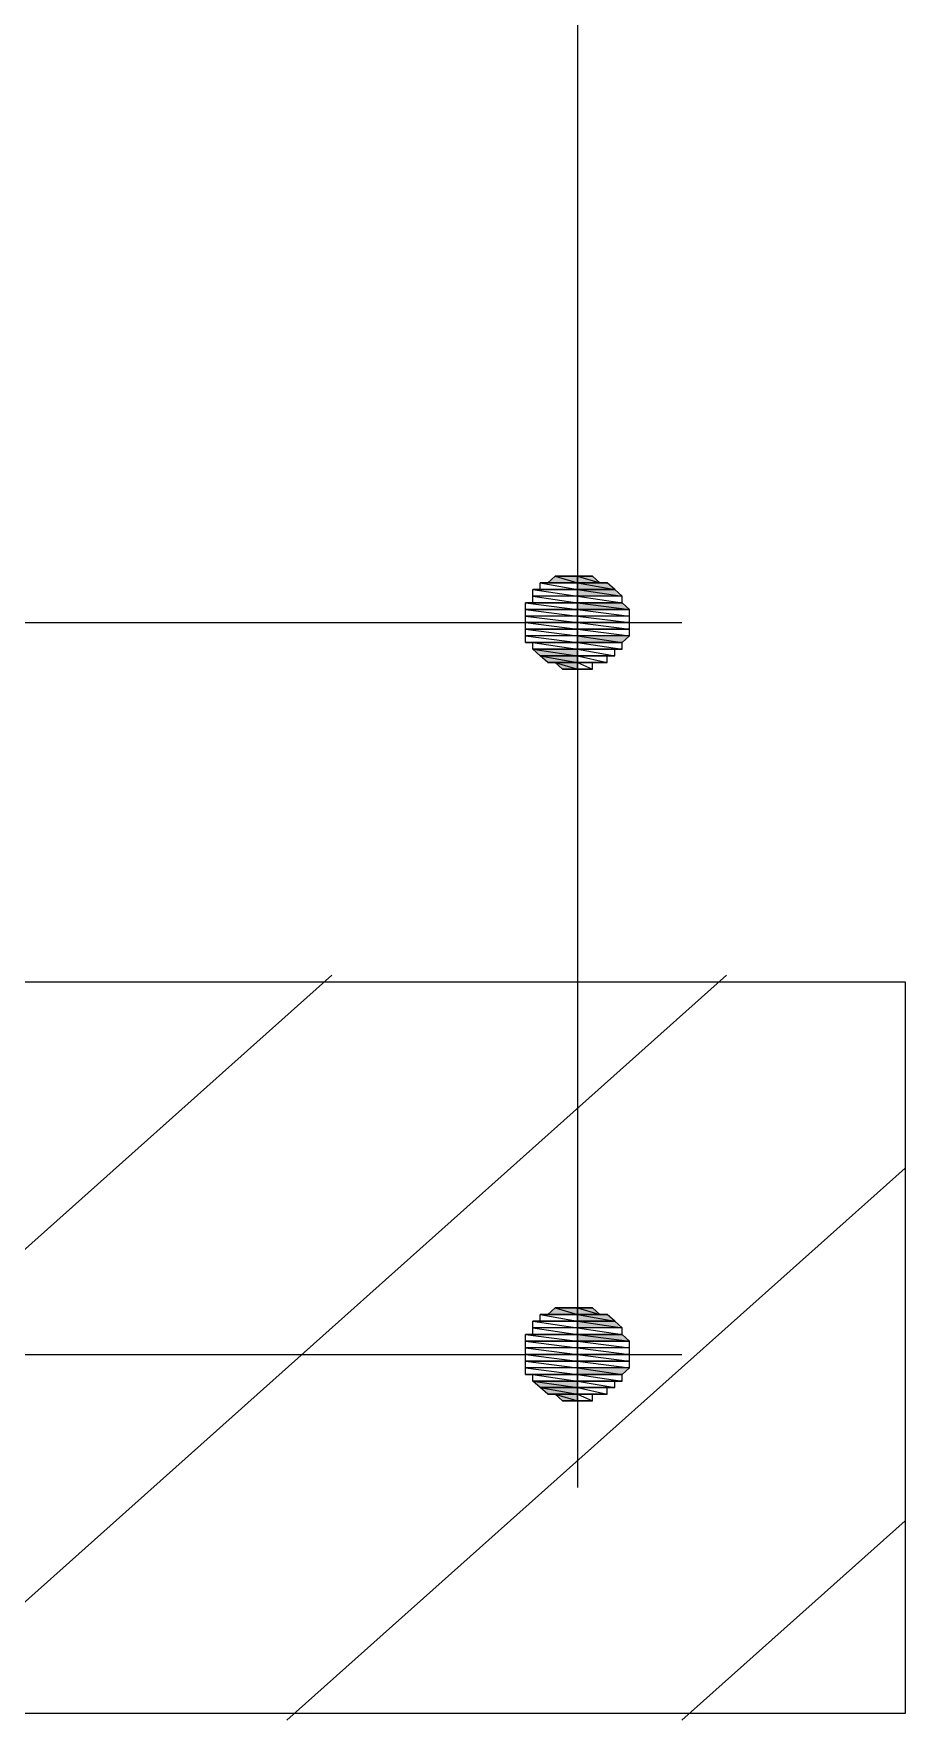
# Model space of a CAD drawing. Header units: millimetres. Extents: x -222 to 619, y -24 to 570.
# Drawn here: x 368.82 to 373.58, y -1.17 to 8.06 of the extents above; entities that cross this region are included whole.
import ezdxf

# ---------------------------------------------------------------- set-up
doc = ezdxf.new("R2010")
doc.units = ezdxf.units.MM

# ---------------------------------------------------------------- blocks, each defined once
blk = doc.blocks.new('0_TCM_4503_AIVD_AD_NOTE_BLOCK-43704914-58349')
at = {"linetype": 'Continuous'}
for points in [[(371.6278, 5.0574), (371.7908, 5.0574), (371.6686, 5.0938)], [(371.6686, 5.0938), (371.7908, 5.0574), (371.7908, 5.0938)], [(371.7908, 5.0938), (371.913, 5.0574), (371.8723, 5.0938)], [(371.7908, 5.0574), (371.913, 5.0574), (371.7908, 5.0938)], [(371.7908, 5.0574), (371.9945, 5.021), (371.9538, 5.0574)], [(371.7908, 5.021), (371.9945, 5.021), (371.7908, 5.0574)], [(371.7908, 5.021), (372.0353, 4.9846), (371.9945, 5.021)], [(371.7908, 4.9846), (372.0353, 4.9846), (371.7908, 5.021)], [(371.7908, 4.9482), (372.076, 4.9118), (372.0353, 4.9482)], [(371.7908, 4.9118), (372.076, 4.9118), (371.7908, 4.9482)], [(371.7908, 4.7663), (372.0353, 4.7299), (372.076, 4.7663)], [(371.7908, 4.7299), (372.0353, 4.7299), (371.7908, 4.7663)], [(371.5463, 4.6935), (371.7908, 4.6571), (371.7908, 4.6935)], [(371.5871, 4.6571), (371.7908, 4.6571), (371.5463, 4.6935)], [(371.5871, 4.6571), (371.7908, 4.6207), (371.7908, 4.6571)], [(371.6278, 4.6207), (371.7908, 4.6207), (371.5871, 4.6571)], [(371.6686, 4.6207), (371.7908, 4.5843), (371.7908, 4.6207)], [(371.7093, 4.5843), (371.7908, 4.5843), (371.6686, 4.6207)], [(371.7093, 4.5843), (371.75, 4.5843), (371.7908, 4.5843)], [(371.6278, 1.0546), (371.7908, 1.0546), (371.6686, 1.091)], [(371.6686, 1.091), (371.7908, 1.0546), (371.7908, 1.091)], [(371.7908, 1.091), (371.913, 1.0546), (371.8723, 1.091)], [(371.7908, 1.0546), (371.913, 1.0546), (371.7908, 1.091)], [(371.7908, 1.0546), (371.9945, 1.0182), (371.9538, 1.0546)], [(371.7908, 1.0182), (371.9945, 1.0182), (371.7908, 1.0546)], [(371.7908, 1.0182), (372.0353, 0.9818), (371.9945, 1.0182)], [(371.7908, 0.9818), (372.0353, 0.9818), (371.7908, 1.0182)], [(371.7908, 0.9454), (372.076, 0.909), (372.0353, 0.9454)], [(371.7908, 0.909), (372.076, 0.909), (371.7908, 0.9454)], [(371.7908, 0.7635), (372.0353, 0.7271), (372.076, 0.7635)], [(371.7908, 0.7271), (372.0353, 0.7271), (371.7908, 0.7635)], [(371.5463, 0.6907), (371.7908, 0.6543), (371.7908, 0.6907)], [(371.5871, 0.6543), (371.7908, 0.6543), (371.5463, 0.6907)], [(371.5871, 0.6543), (371.7908, 0.6179), (371.7908, 0.6543)], [(371.6278, 0.6179), (371.7908, 0.6179), (371.5871, 0.6543)], [(371.6686, 0.6179), (371.7908, 0.5815), (371.7908, 0.6179)], [(371.7093, 0.5815), (371.7908, 0.5815), (371.6686, 0.6179)], [(371.7093, 0.5815), (371.75, 0.5815), (371.7908, 0.5815)]]:
    blk.add_hatch(color=7, dxfattribs=at).paths.add_polyline_path(points)
at = {"color": 7, "linetype": 'Continuous'}
for p, q in [((371.7908, 13.5724), (371.7908, 0.1085)), ((371.6278, 5.0574), (371.6686, 5.0938)), ((371.7908, 5.0938), (371.6686, 5.0938)), ((371.6686, 5.0938), (371.7093, 5.0938)), ((371.7908, 5.0938), (371.6686, 5.0938)), ((371.6686, 5.0938), (371.7908, 5.0574)), ((371.6686, 5.0938), (371.7908, 5.0574)), ((371.7908, 5.0938), (371.7093, 5.0938)), ((371.7093, 5.0938), (371.75, 5.0938)), ((371.7908, 5.0938), (371.7093, 5.0938)), ((371.7093, 5.0938), (371.7908, 5.0938)), ((371.7908, 5.0938), (371.7093, 5.0938)), ((371.7093, 5.0938), (371.7908, 5.0938)), ((371.7093, 5.0938), (371.7908, 5.0938)), ((371.7093, 5.0938), (371.7908, 5.0938)), ((371.7908, 5.0938), (371.7093, 5.0938)), ((371.75, 5.0938), (371.7908, 5.0938)), ((371.7908, 5.0938), (371.75, 5.0938)), ((371.75, 5.0938), (371.7908, 5.0938)), ((371.75, 5.0938), (371.7908, 5.0938)), ((371.7908, 5.0938), (371.75, 5.0938)), ((371.7908, 5.0938), (371.8315, 5.0938)), ((371.8315, 5.0938), (371.7908, 5.0938)), ((371.8315, 5.0938), (371.7908, 5.0938)), ((371.7908, 5.0938), (371.8315, 5.0938)), ((371.8723, 5.0938), (371.7908, 5.0938)), ((371.7908, 5.0938), (371.8723, 5.0938)), ((371.7908, 5.0938), (371.8723, 5.0938)), ((371.8723, 5.0938), (371.7908, 5.0938)), ((371.8723, 5.0938), (371.7908, 5.0938)), ((371.7908, 5.0938), (371.8723, 5.0938)), ((371.8723, 5.0938), (371.7908, 5.0938)), ((371.7908, 5.0938), (371.8315, 5.0938)), ((371.8723, 5.0938), (371.7908, 5.0938)), ((371.7908, 5.0938), (371.913, 5.0574)), ((371.7908, 5.0938), (371.913, 5.0574)), ((371.7908, 5.0574), (371.7908, 5.0938)), ((371.7908, 5.0574), (371.7908, 5.0938)), ((371.8315, 5.0938), (371.8723, 5.0938)), ((371.913, 5.0574), (371.8723, 5.0938)), ((371.5871, 5.021), (371.5463, 5.021)), ((371.5463, 5.021), (371.7908, 5.021)), ((371.7908, 5.021), (371.5463, 5.021)), ((371.5463, 5.021), (371.7908, 4.9846)), ((371.5463, 5.021), (371.7908, 4.9846)), ((371.5463, 4.9846), (371.5463, 5.021)), ((371.7908, 4.9846), (371.5463, 4.9846)), ((371.7908, 4.9846), (371.5463, 4.9846)), ((371.5463, 4.9846), (371.7908, 4.9482)), ((371.5463, 4.9846), (371.7908, 4.9482)), ((371.5463, 4.9482), (371.5463, 4.9846)), ((371.7908, 5.0574), (371.5871, 5.0574)), ((371.5871, 5.0574), (371.6278, 5.0574)), ((371.7908, 5.0574), (371.5871, 5.0574)), ((371.5871, 5.0574), (371.7908, 5.021)), ((371.5871, 5.0574), (371.7908, 5.021)), ((371.5871, 5.021), (371.5871, 5.0574)), ((371.7908, 5.021), (371.5871, 5.021)), ((371.7908, 5.021), (371.5871, 5.021)), ((371.5871, 5.021), (371.7908, 5.021)), ((371.7908, 5.021), (371.5871, 5.021)), ((371.7908, 5.0574), (371.6278, 5.0574)), ((371.7908, 5.0574), (371.6278, 5.0574)), ((371.6278, 5.0574), (371.7908, 5.0574)), ((371.6278, 5.0574), (371.7908, 5.0574)), ((371.7908, 5.0574), (371.6278, 5.0574)), ((371.7908, 5.0574), (371.6278, 5.0574)), ((371.6278, 5.0574), (371.7908, 5.0574)), ((371.6278, 5.0574), (371.7908, 5.0574)), ((371.913, 5.0574), (371.7908, 5.0574)), ((371.9538, 5.0574), (371.7908, 5.0574)), ((371.7908, 5.0574), (371.9538, 5.0574)), ((371.7908, 5.0574), (371.9538, 5.0574)), ((371.9538, 5.0574), (371.7908, 5.0574)), ((371.9538, 5.0574), (371.7908, 5.0574)), ((371.7908, 5.0574), (371.9538, 5.0574)), ((371.9538, 5.0574), (371.7908, 5.0574)), ((371.7908, 5.0574), (371.913, 5.0574)), ((371.9538, 5.0574), (371.7908, 5.0574)), ((371.7908, 5.0574), (371.9945, 5.021)), ((371.7908, 5.0574), (371.9945, 5.021)), ((371.7908, 5.021), (371.7908, 5.0574)), ((371.7908, 5.021), (371.7908, 5.0574)), ((371.9945, 5.021), (371.7908, 5.021)), ((371.9945, 5.021), (371.7908, 5.021)), ((371.7908, 5.021), (371.9945, 5.021)), ((371.7908, 5.021), (371.9945, 5.021)), ((371.9945, 5.021), (371.7908, 5.021)), ((371.9945, 5.021), (371.7908, 5.021)), ((371.7908, 5.021), (372.0353, 4.9846)), ((371.7908, 5.021), (372.0353, 4.9846)), ((371.7908, 4.9846), (371.7908, 5.021)), ((371.7908, 4.9846), (371.7908, 5.021)), ((372.0353, 4.9846), (371.7908, 4.9846)), ((372.0353, 4.9846), (371.7908, 4.9846)), ((371.7908, 4.9846), (372.0353, 4.9482)), ((371.7908, 4.9846), (372.0353, 4.9482)), ((371.7908, 4.9482), (371.7908, 4.9846)), ((371.7908, 4.9482), (371.7908, 4.9846)), ((371.913, 5.0574), (371.9538, 5.0574)), ((371.9945, 5.021), (371.9538, 5.0574)), ((372.0353, 4.9846), (371.9945, 5.021)), ((372.0353, 4.9482), (372.0353, 4.9846)), ((371.5463, 4.9482), (371.5056, 4.9482)), ((371.5056, 4.9482), (371.7908, 4.9482)), ((371.7908, 4.9482), (371.5056, 4.9482)), ((371.5056, 4.9482), (371.7908, 4.9118)), ((371.5056, 4.9482), (371.7908, 4.9118)), ((371.5056, 4.9118), (371.5056, 4.9482)), ((371.7908, 4.9118), (371.5056, 4.9118)), ((371.7908, 4.9118), (371.5056, 4.9118)), ((371.5056, 4.9118), (371.7908, 4.9118)), ((371.5056, 4.9118), (371.7908, 4.9118)), ((371.7908, 4.9118), (371.5056, 4.9118)), ((371.7908, 4.9118), (371.5056, 4.9118)), ((371.5056, 4.9118), (371.7908, 4.8754)), ((371.5056, 4.9118), (371.7908, 4.8754)), ((371.5056, 4.8754), (371.5056, 4.9118)), ((371.7908, 4.9482), (371.5463, 4.9482)), ((371.7908, 4.9482), (371.5463, 4.9482)), ((371.5463, 4.9482), (371.7908, 4.9482)), ((371.7908, 4.9482), (371.5463, 4.9482)), ((372.0353, 4.9482), (371.7908, 4.9482)), ((372.0353, 4.9482), (371.7908, 4.9482)), ((371.7908, 4.9482), (372.0353, 4.9482)), ((371.7908, 4.9482), (372.0353, 4.9482)), ((372.0353, 4.9482), (371.7908, 4.9482)), ((372.0353, 4.9482), (371.7908, 4.9482)), ((371.7908, 4.9482), (372.076, 4.9118)), ((371.7908, 4.9482), (372.076, 4.9118)), ((371.7908, 4.9118), (371.7908, 4.9482)), ((371.7908, 4.9118), (371.7908, 4.9482)), ((372.076, 4.9118), (371.7908, 4.9118)), ((372.076, 4.9118), (371.7908, 4.9118)), ((371.7908, 4.9118), (372.076, 4.9118)), ((371.7908, 4.9118), (372.076, 4.9118)), ((372.076, 4.9118), (371.7908, 4.9118)), ((372.076, 4.9118), (371.7908, 4.9118)), ((371.7908, 4.9118), (372.076, 4.8754)), ((371.7908, 4.9118), (372.076, 4.8754)), ((371.7908, 4.8754), (371.7908, 4.9118)), ((371.7908, 4.8754), (371.7908, 4.9118)), ((372.076, 4.9118), (372.0353, 4.9482)), ((372.076, 4.8754), (372.076, 4.9118)), ((364.1306, 4.8391), (372.3612, 4.8391)), ((371.7908, 4.8754), (371.5056, 4.8754)), ((371.7908, 4.8754), (371.5056, 4.8754)), ((371.5056, 4.8754), (371.7908, 4.8391)), ((371.5056, 4.8754), (371.7908, 4.8391)), ((371.5056, 4.8391), (371.5056, 4.8754)), ((371.7908, 4.8391), (371.5056, 4.8391)), ((371.7908, 4.8391), (371.5056, 4.8391)), ((371.5056, 4.8391), (371.7908, 4.8027)), ((371.5056, 4.8391), (371.7908, 4.8027)), ((371.5056, 4.8027), (371.5056, 4.8391)), ((371.7908, 4.8027), (371.5056, 4.8027)), ((371.7908, 4.8027), (371.5056, 4.8027)), ((371.5056, 4.8027), (371.7908, 4.8027)), ((371.5056, 4.8027), (371.7908, 4.8027)), ((371.7908, 4.8027), (371.5056, 4.8027)), ((371.7908, 4.8027), (371.5056, 4.8027)), ((371.5056, 4.8027), (371.7908, 4.7663)), ((371.5056, 4.8027), (371.7908, 4.7663)), ((371.5056, 4.7663), (371.5056, 4.8027)), ((372.076, 4.8754), (371.7908, 4.8754)), ((372.076, 4.8754), (371.7908, 4.8754)), ((371.7908, 4.8754), (372.076, 4.8391)), ((371.7908, 4.8754), (372.076, 4.8391)), ((371.7908, 4.8391), (371.7908, 4.8754)), ((371.7908, 4.8391), (371.7908, 4.8754)), ((372.076, 4.8391), (371.7908, 4.8391)), ((372.076, 4.8391), (371.7908, 4.8391)), ((371.7908, 4.8391), (372.076, 4.8027)), ((371.7908, 4.8391), (372.076, 4.8027)), ((371.7908, 4.8027), (371.7908, 4.8391)), ((371.7908, 4.8027), (371.7908, 4.8391)), ((372.076, 4.8027), (371.7908, 4.8027)), ((372.076, 4.8027), (371.7908, 4.8027)), ((371.7908, 4.8027), (372.076, 4.8027)), ((371.7908, 4.8027), (372.076, 4.8027)), ((372.076, 4.8027), (371.7908, 4.8027)), ((372.076, 4.8027), (371.7908, 4.8027)), ((371.7908, 4.8027), (372.076, 4.7663)), ((371.7908, 4.8027), (372.076, 4.7663)), ((371.7908, 4.7663), (371.7908, 4.8027)), ((371.7908, 4.7663), (371.7908, 4.8027)), ((372.076, 4.8391), (372.076, 4.8754)), ((372.076, 4.8027), (372.076, 4.8391)), ((372.076, 4.7663), (372.076, 4.8027)), ((371.7908, 4.7663), (371.5056, 4.7663)), ((371.7908, 4.7663), (371.5056, 4.7663)), ((371.5056, 4.7663), (371.7908, 4.7299)), ((371.5056, 4.7663), (371.7908, 4.7299)), ((371.5056, 4.7299), (371.5056, 4.7663)), ((371.7908, 4.7299), (371.5056, 4.7299)), ((371.5056, 4.7299), (371.5463, 4.7299)), ((371.5056, 4.7299), (371.7908, 4.7299)), ((371.7908, 4.7299), (371.5056, 4.7299)), ((371.7908, 4.7299), (371.5056, 4.7299)), ((371.5463, 4.7299), (371.7908, 4.7299)), ((371.7908, 4.7299), (371.5463, 4.7299)), ((371.5463, 4.7299), (371.7908, 4.6935)), ((371.5463, 4.7299), (371.7908, 4.6935)), ((371.5463, 4.6935), (371.5463, 4.7299)), ((372.076, 4.7663), (371.7908, 4.7663)), ((372.076, 4.7663), (371.7908, 4.7663)), ((371.7908, 4.7663), (372.0353, 4.7299)), ((371.7908, 4.7663), (372.0353, 4.7299)), ((371.7908, 4.7299), (371.7908, 4.7663)), ((371.7908, 4.7299), (371.7908, 4.7663)), ((371.7908, 4.6935), (371.7908, 4.7299)), ((372.0353, 4.7299), (371.7908, 4.7299)), ((372.0353, 4.7299), (371.7908, 4.7299)), ((371.7908, 4.7299), (372.0353, 4.7299)), ((371.7908, 4.7299), (372.0353, 4.7299)), ((372.0353, 4.7299), (371.7908, 4.7299)), ((372.0353, 4.7299), (371.7908, 4.7299)), ((371.7908, 4.7299), (372.0353, 4.6935)), ((371.7908, 4.7299), (372.0353, 4.6935)), ((371.7908, 4.6935), (371.7908, 4.7299)), ((372.0353, 4.7299), (372.076, 4.7663)), ((372.0353, 4.6935), (372.0353, 4.7299)), ((371.7908, 4.6935), (371.5463, 4.6935)), ((371.7908, 4.6935), (371.5463, 4.6935)), ((371.5463, 4.6935), (371.7908, 4.6935)), ((371.5463, 4.6935), (371.7908, 4.6935)), ((371.7908, 4.6935), (371.5463, 4.6935)), ((371.7908, 4.6935), (371.5463, 4.6935)), ((371.5463, 4.6935), (371.7908, 4.6571)), ((371.5463, 4.6935), (371.7908, 4.6571)), ((371.5871, 4.6571), (371.5463, 4.6935)), ((371.7908, 4.6571), (371.5871, 4.6571)), ((371.7908, 4.6571), (371.5871, 4.6571)), ((371.5871, 4.6571), (371.7908, 4.6571)), ((371.5871, 4.6571), (371.7908, 4.6571)), ((371.7908, 4.6571), (371.5871, 4.6571)), ((371.7908, 4.6571), (371.5871, 4.6571)), ((371.5871, 4.6571), (371.7908, 4.6207)), ((371.5871, 4.6571), (371.7908, 4.6207)), ((371.6278, 4.6207), (371.5871, 4.6571)), ((371.7908, 4.6207), (371.6278, 4.6207)), ((371.7908, 4.6207), (371.6278, 4.6207)), ((371.6278, 4.6207), (371.7908, 4.6207)), ((371.6278, 4.6207), (371.7908, 4.6207)), ((371.7908, 4.6207), (371.6278, 4.6207)), ((371.7908, 4.6207), (371.6278, 4.6207)), ((371.6278, 4.6207), (371.7908, 4.6207)), ((371.6278, 4.6207), (371.7908, 4.6207)), ((371.6686, 4.6207), (371.6278, 4.6207)), ((371.7908, 4.6207), (371.6686, 4.6207)), ((371.7908, 4.6207), (371.6686, 4.6207)), ((371.6686, 4.6207), (371.7908, 4.5843)), ((371.6686, 4.6207), (371.7908, 4.5843)), ((371.7093, 4.5843), (371.6686, 4.6207)), ((371.7908, 4.6571), (371.7908, 4.6935)), ((372.0353, 4.6935), (371.7908, 4.6935)), ((371.9945, 4.6935), (371.7908, 4.6935)), ((371.7908, 4.6935), (371.9945, 4.6935)), ((371.9945, 4.6935), (371.7908, 4.6935)), ((371.7908, 4.6935), (372.0353, 4.6935)), ((371.9945, 4.6935), (371.7908, 4.6935)), ((371.7908, 4.6935), (371.9945, 4.6571)), ((371.7908, 4.6935), (371.9945, 4.6571)), ((371.7908, 4.6571), (371.7908, 4.6935)), ((371.7908, 4.6207), (371.7908, 4.6571)), ((371.9945, 4.6571), (371.7908, 4.6571)), ((371.9538, 4.6571), (371.7908, 4.6571)), ((371.7908, 4.6571), (371.9538, 4.6571)), ((371.9538, 4.6571), (371.7908, 4.6571)), ((371.7908, 4.6571), (371.9945, 4.6571)), ((371.9538, 4.6571), (371.7908, 4.6571)), ((371.7908, 4.6571), (371.9538, 4.6207)), ((371.7908, 4.6571), (371.9538, 4.6207)), ((371.7908, 4.6207), (371.7908, 4.6571)), ((371.7908, 4.5843), (371.7908, 4.6207)), ((371.9538, 4.6207), (371.7908, 4.6207)), ((371.913, 4.6207), (371.7908, 4.6207)), ((371.7908, 4.6207), (371.913, 4.6207)), ((371.913, 4.6207), (371.7908, 4.6207)), ((371.7908, 4.6207), (371.9538, 4.6207)), ((371.8723, 4.6207), (371.7908, 4.6207)), ((371.7908, 4.6207), (371.8723, 4.6207)), ((371.8723, 4.6207), (371.7908, 4.6207)), ((371.7908, 4.6207), (371.913, 4.6207)), ((371.8723, 4.6207), (371.7908, 4.6207)), ((371.7908, 4.6207), (371.8723, 4.5843)), ((371.7908, 4.6207), (371.8723, 4.5843)), ((371.7908, 4.5843), (371.7908, 4.6207)), ((371.913, 4.6207), (371.8723, 4.6207)), ((371.8723, 4.5843), (371.8723, 4.6207)), ((371.9538, 4.6207), (371.913, 4.6207)), ((371.9945, 4.6571), (371.9538, 4.6571)), ((371.9538, 4.6207), (371.9538, 4.6571)), ((372.0353, 4.6935), (371.9945, 4.6935)), ((371.9945, 4.6571), (371.9945, 4.6935)), ((371.7908, 4.5843), (371.7093, 4.5843)), ((371.7908, 4.5843), (371.7093, 4.5843)), ((371.7093, 4.5843), (371.7908, 4.5843)), ((371.7093, 4.5843), (371.7908, 4.5843)), ((371.7908, 4.5843), (371.7093, 4.5843)), ((371.75, 4.5843), (371.7093, 4.5843)), ((371.7093, 4.5843), (371.7908, 4.5843)), ((371.7093, 4.5843), (371.7908, 4.5843)), ((371.7908, 4.5843), (371.7093, 4.5843)), ((371.7908, 4.5843), (371.75, 4.5843)), ((371.75, 4.5843), (371.7908, 4.5843)), ((371.7908, 4.5843), (371.75, 4.5843)), ((371.8723, 4.5843), (371.7908, 4.5843)), ((371.8315, 4.5843), (371.7908, 4.5843)), ((371.7908, 4.5843), (371.8315, 4.5843)), ((371.8315, 4.5843), (371.7908, 4.5843)), ((371.7908, 4.5843), (371.8723, 4.5843)), ((371.7908, 4.5843), (371.8315, 4.5843)), ((371.8315, 4.5843), (371.7908, 4.5843)), ((371.8723, 4.5843), (371.8315, 4.5843)), ((362.949, 2.874), (373.5836, 2.874)), ((365.8827, -1.1651), (370.4462, 2.9104)), ((368.0422, -1.1651), (372.6057, 2.9104)), ((373.5836, 2.874), (373.5836, -1.1288)), ((370.2017, -1.1651), (373.5836, 1.8551)), ((371.5871, 1.0182), (371.5463, 1.0182)), ((371.5463, 1.0182), (371.7908, 1.0182)), ((371.7908, 1.0182), (371.5463, 1.0182)), ((371.5463, 1.0182), (371.7908, 0.9818)), ((371.5463, 1.0182), (371.7908, 0.9818)), ((371.5463, 0.9818), (371.5463, 1.0182)), ((371.7908, 1.0546), (371.5871, 1.0546)), ((371.5871, 1.0546), (371.6278, 1.0546)), ((371.7908, 1.0546), (371.5871, 1.0546)), ((371.5871, 1.0546), (371.7908, 1.0182)), ((371.5871, 1.0546), (371.7908, 1.0182)), ((371.5871, 1.0182), (371.5871, 1.0546)), ((371.7908, 1.0182), (371.5871, 1.0182)), ((371.7908, 1.0182), (371.5871, 1.0182)), ((371.5871, 1.0182), (371.7908, 1.0182)), ((371.7908, 1.0182), (371.5871, 1.0182)), ((371.6278, 1.0546), (371.6686, 1.091)), ((371.7908, 1.0546), (371.6278, 1.0546)), ((371.7908, 1.0546), (371.6278, 1.0546)), ((371.6278, 1.0546), (371.7908, 1.0546)), ((371.6278, 1.0546), (371.7908, 1.0546)), ((371.7908, 1.0546), (371.6278, 1.0546)), ((371.7908, 1.0546), (371.6278, 1.0546)), ((371.6278, 1.0546), (371.7908, 1.0546)), ((371.6278, 1.0546), (371.7908, 1.0546)), ((371.7908, 1.091), (371.6686, 1.091)), ((371.6686, 1.091), (371.7093, 1.091)), ((371.7908, 1.091), (371.6686, 1.091)), ((371.6686, 1.091), (371.7908, 1.0546)), ((371.6686, 1.091), (371.7908, 1.0546)), ((371.7908, 1.091), (371.7093, 1.091)), ((371.7093, 1.091), (371.75, 1.091)), ((371.7908, 1.091), (371.7093, 1.091)), ((371.7093, 1.091), (371.7908, 1.091)), ((371.7908, 1.091), (371.7093, 1.091)), ((371.7093, 1.091), (371.7908, 1.091)), ((371.7093, 1.091), (371.7908, 1.091)), ((371.7093, 1.091), (371.7908, 1.091)), ((371.7908, 1.091), (371.7093, 1.091)), ((371.75, 1.091), (371.7908, 1.091)), ((371.7908, 1.091), (371.75, 1.091)), ((371.75, 1.091), (371.7908, 1.091)), ((371.75, 1.091), (371.7908, 1.091)), ((371.7908, 1.091), (371.75, 1.091)), ((371.7908, 1.0546), (371.7908, 1.091)), ((371.7908, 1.091), (371.8315, 1.091)), ((371.8315, 1.091), (371.7908, 1.091)), ((371.8315, 1.091), (371.7908, 1.091)), ((371.7908, 1.091), (371.8315, 1.091)), ((371.8723, 1.091), (371.7908, 1.091)), ((371.7908, 1.091), (371.8723, 1.091)), ((371.7908, 1.091), (371.8723, 1.091)), ((371.8723, 1.091), (371.7908, 1.091)), ((371.8723, 1.091), (371.7908, 1.091)), ((371.7908, 1.091), (371.8723, 1.091)), ((371.8723, 1.091), (371.7908, 1.091)), ((371.7908, 1.091), (371.8315, 1.091)), ((371.8723, 1.091), (371.7908, 1.091)), ((371.7908, 1.091), (371.913, 1.0546)), ((371.7908, 1.091), (371.913, 1.0546)), ((371.7908, 1.0546), (371.7908, 1.091)), ((371.7908, 1.0182), (371.7908, 1.0546)), ((371.913, 1.0546), (371.7908, 1.0546)), ((371.9538, 1.0546), (371.7908, 1.0546)), ((371.7908, 1.0546), (371.9538, 1.0546)), ((371.7908, 1.0546), (371.9538, 1.0546)), ((371.9538, 1.0546), (371.7908, 1.0546)), ((371.9538, 1.0546), (371.7908, 1.0546)), ((371.7908, 1.0546), (371.9538, 1.0546)), ((371.9538, 1.0546), (371.7908, 1.0546)), ((371.7908, 1.0546), (371.913, 1.0546)), ((371.9538, 1.0546), (371.7908, 1.0546)), ((371.7908, 1.0546), (371.9945, 1.0182)), ((371.7908, 1.0546), (371.9945, 1.0182)), ((371.7908, 1.0182), (371.7908, 1.0546)), ((371.7908, 0.9818), (371.7908, 1.0182)), ((371.9945, 1.0182), (371.7908, 1.0182)), ((371.9945, 1.0182), (371.7908, 1.0182)), ((371.7908, 1.0182), (371.9945, 1.0182)), ((371.7908, 1.0182), (371.9945, 1.0182)), ((371.9945, 1.0182), (371.7908, 1.0182)), ((371.9945, 1.0182), (371.7908, 1.0182)), ((371.7908, 1.0182), (372.0353, 0.9818)), ((371.7908, 1.0182), (372.0353, 0.9818)), ((371.7908, 0.9818), (371.7908, 1.0182)), ((371.8315, 1.091), (371.8723, 1.091)), ((371.913, 1.0546), (371.8723, 1.091)), ((371.913, 1.0546), (371.9538, 1.0546)), ((371.9945, 1.0182), (371.9538, 1.0546)), ((372.0353, 0.9818), (371.9945, 1.0182)), ((371.5463, 0.9454), (371.5056, 0.9454)), ((371.5056, 0.9454), (371.7908, 0.9454)), ((371.7908, 0.9454), (371.5056, 0.9454)), ((371.5056, 0.9454), (371.7908, 0.909)), ((371.5056, 0.9454), (371.7908, 0.909)), ((371.5056, 0.909), (371.5056, 0.9454)), ((371.7908, 0.9818), (371.5463, 0.9818)), ((371.7908, 0.9818), (371.5463, 0.9818)), ((371.5463, 0.9818), (371.7908, 0.9454)), ((371.5463, 0.9818), (371.7908, 0.9454)), ((371.5463, 0.9454), (371.5463, 0.9818)), ((371.7908, 0.9454), (371.5463, 0.9454)), ((371.7908, 0.9454), (371.5463, 0.9454)), ((371.5463, 0.9454), (371.7908, 0.9454)), ((371.7908, 0.9454), (371.5463, 0.9454)), ((371.7908, 0.9454), (371.7908, 0.9818)), ((372.0353, 0.9818), (371.7908, 0.9818)), ((372.0353, 0.9818), (371.7908, 0.9818)), ((371.7908, 0.9818), (372.0353, 0.9454)), ((371.7908, 0.9818), (372.0353, 0.9454)), ((371.7908, 0.9454), (371.7908, 0.9818)), ((371.7908, 0.909), (371.7908, 0.9454)), ((372.0353, 0.9454), (371.7908, 0.9454)), ((372.0353, 0.9454), (371.7908, 0.9454)), ((371.7908, 0.9454), (372.0353, 0.9454)), ((371.7908, 0.9454), (372.0353, 0.9454)), ((372.0353, 0.9454), (371.7908, 0.9454)), ((372.0353, 0.9454), (371.7908, 0.9454)), ((371.7908, 0.9454), (372.076, 0.909)), ((371.7908, 0.9454), (372.076, 0.909)), ((371.7908, 0.909), (371.7908, 0.9454)), ((372.0353, 0.9454), (372.0353, 0.9818)), ((372.076, 0.909), (372.0353, 0.9454)), ((364.1306, 0.8363), (372.3612, 0.8363)), ((371.7908, 0.909), (371.5056, 0.909)), ((371.7908, 0.909), (371.5056, 0.909)), ((371.5056, 0.909), (371.7908, 0.909)), ((371.5056, 0.909), (371.7908, 0.909)), ((371.7908, 0.909), (371.5056, 0.909)), ((371.7908, 0.909), (371.5056, 0.909)), ((371.5056, 0.909), (371.7908, 0.8726)), ((371.5056, 0.909), (371.7908, 0.8726)), ((371.5056, 0.8726), (371.5056, 0.909)), ((371.7908, 0.8726), (371.5056, 0.8726)), ((371.7908, 0.8726), (371.5056, 0.8726)), ((371.5056, 0.8726), (371.7908, 0.8363)), ((371.5056, 0.8726), (371.7908, 0.8363)), ((371.5056, 0.8363), (371.5056, 0.8726)), ((371.7908, 0.8363), (371.5056, 0.8363)), ((371.7908, 0.8363), (371.5056, 0.8363)), ((371.5056, 0.8363), (371.7908, 0.7999)), ((371.5056, 0.8363), (371.7908, 0.7999)), ((371.5056, 0.7999), (371.5056, 0.8363)), ((371.7908, 0.8726), (371.7908, 0.909)), ((372.076, 0.909), (371.7908, 0.909)), ((372.076, 0.909), (371.7908, 0.909)), ((371.7908, 0.909), (372.076, 0.909)), ((371.7908, 0.909), (372.076, 0.909)), ((372.076, 0.909), (371.7908, 0.909)), ((372.076, 0.909), (371.7908, 0.909)), ((371.7908, 0.909), (372.076, 0.8726)), ((371.7908, 0.909), (372.076, 0.8726)), ((371.7908, 0.8726), (371.7908, 0.909)), ((372.076, 0.8726), (371.7908, 0.8726)), ((371.7908, 0.8726), (372.076, 0.8363)), ((371.7908, 0.8726), (372.076, 0.8363)), ((371.7908, 0.8363), (371.7908, 0.8726)), ((371.7908, 0.8363), (371.7908, 0.8726)), ((372.076, 0.8726), (371.7908, 0.8726)), ((372.076, 0.8363), (371.7908, 0.8363)), ((372.076, 0.8363), (371.7908, 0.8363)), ((371.7908, 0.8363), (372.076, 0.7999)), ((371.7908, 0.8363), (372.076, 0.7999)), ((371.7908, 0.7999), (371.7908, 0.8363)), ((371.7908, 0.7999), (371.7908, 0.8363)), ((372.076, 0.8726), (372.076, 0.909)), ((372.076, 0.8363), (372.076, 0.8726)), ((372.076, 0.7999), (372.076, 0.8363)), ((371.7908, 0.7999), (371.5056, 0.7999)), ((371.7908, 0.7999), (371.5056, 0.7999)), ((371.5056, 0.7999), (371.7908, 0.7999)), ((371.5056, 0.7999), (371.7908, 0.7999)), ((371.7908, 0.7999), (371.5056, 0.7999)), ((371.7908, 0.7999), (371.5056, 0.7999)), ((371.5056, 0.7999), (371.7908, 0.7635)), ((371.5056, 0.7999), (371.7908, 0.7635)), ((371.5056, 0.7635), (371.5056, 0.7999)), ((371.7908, 0.7635), (371.5056, 0.7635)), ((371.7908, 0.7635), (371.5056, 0.7635)), ((371.5056, 0.7635), (371.7908, 0.7271)), ((371.5056, 0.7635), (371.7908, 0.7271)), ((371.5056, 0.7271), (371.5056, 0.7635)), ((372.076, 0.7999), (371.7908, 0.7999)), ((372.076, 0.7999), (371.7908, 0.7999)), ((371.7908, 0.7999), (372.076, 0.7999)), ((371.7908, 0.7999), (372.076, 0.7999)), ((372.076, 0.7999), (371.7908, 0.7999)), ((372.076, 0.7999), (371.7908, 0.7999)), ((371.7908, 0.7999), (372.076, 0.7635)), ((371.7908, 0.7999), (372.076, 0.7635)), ((371.7908, 0.7635), (371.7908, 0.7999)), ((371.7908, 0.7635), (371.7908, 0.7999)), ((372.076, 0.7635), (371.7908, 0.7635)), ((372.076, 0.7635), (371.7908, 0.7635)), ((371.7908, 0.7635), (372.0353, 0.7271)), ((371.7908, 0.7635), (372.0353, 0.7271)), ((371.7908, 0.7271), (371.7908, 0.7635)), ((371.7908, 0.7271), (371.7908, 0.7635)), ((372.0353, 0.7271), (372.076, 0.7635)), ((372.076, 0.7635), (372.076, 0.7999)), ((371.7908, 0.7271), (371.5056, 0.7271)), ((371.7908, 0.7271), (371.5056, 0.7271)), ((371.5056, 0.7271), (371.5463, 0.7271)), ((371.5056, 0.7271), (371.7908, 0.7271)), ((371.7908, 0.7271), (371.5056, 0.7271)), ((371.5463, 0.7271), (371.7908, 0.7271)), ((371.7908, 0.7271), (371.5463, 0.7271)), ((371.5463, 0.7271), (371.7908, 0.6907)), ((371.5463, 0.7271), (371.7908, 0.6907)), ((371.5463, 0.6907), (371.5463, 0.7271)), ((371.7908, 0.6907), (371.5463, 0.6907)), ((371.7908, 0.6907), (371.5463, 0.6907)), ((371.5463, 0.6907), (371.7908, 0.6907)), ((371.5463, 0.6907), (371.7908, 0.6907)), ((371.7908, 0.6907), (371.5463, 0.6907)), ((371.7908, 0.6907), (371.5463, 0.6907)), ((371.5463, 0.6907), (371.7908, 0.6543)), ((371.5463, 0.6907), (371.7908, 0.6543)), ((371.5871, 0.6543), (371.5463, 0.6907)), ((371.7908, 0.6543), (371.5871, 0.6543)), ((371.7908, 0.6543), (371.5871, 0.6543)), ((371.5871, 0.6543), (371.7908, 0.6543)), ((371.5871, 0.6543), (371.7908, 0.6543)), ((371.7908, 0.6543), (371.5871, 0.6543)), ((371.7908, 0.6543), (371.5871, 0.6543)), ((371.5871, 0.6543), (371.7908, 0.6179)), ((371.5871, 0.6543), (371.7908, 0.6179)), ((371.6278, 0.6179), (371.5871, 0.6543)), ((372.0353, 0.7271), (371.7908, 0.7271)), ((372.0353, 0.7271), (371.7908, 0.7271)), ((371.7908, 0.7271), (372.0353, 0.7271)), ((371.7908, 0.7271), (372.0353, 0.7271)), ((372.0353, 0.7271), (371.7908, 0.7271)), ((372.0353, 0.7271), (371.7908, 0.7271)), ((371.7908, 0.7271), (372.0353, 0.6907)), ((371.7908, 0.7271), (372.0353, 0.6907)), ((371.7908, 0.6907), (371.7908, 0.7271)), ((371.7908, 0.6907), (371.7908, 0.7271)), ((372.0353, 0.6907), (371.7908, 0.6907)), ((371.9945, 0.6907), (371.7908, 0.6907)), ((371.7908, 0.6907), (371.9945, 0.6907)), ((371.9945, 0.6907), (371.7908, 0.6907)), ((371.7908, 0.6907), (372.0353, 0.6907)), ((371.9945, 0.6907), (371.7908, 0.6907)), ((371.7908, 0.6907), (371.9945, 0.6543)), ((371.7908, 0.6907), (371.9945, 0.6543)), ((371.7908, 0.6543), (371.7908, 0.6907)), ((371.7908, 0.6543), (371.7908, 0.6907)), ((371.9945, 0.6543), (371.7908, 0.6543)), ((371.9538, 0.6543), (371.7908, 0.6543)), ((371.7908, 0.6543), (371.9538, 0.6543)), ((371.9538, 0.6543), (371.7908, 0.6543)), ((371.7908, 0.6543), (371.9945, 0.6543)), ((371.9538, 0.6543), (371.7908, 0.6543)), ((371.7908, 0.6543), (371.9538, 0.6179)), ((371.7908, 0.6543), (371.9538, 0.6179)), ((371.7908, 0.6179), (371.7908, 0.6543)), ((371.7908, 0.6179), (371.7908, 0.6543)), ((371.9945, 0.6543), (371.9538, 0.6543)), ((371.9538, 0.6179), (371.9538, 0.6543)), ((372.0353, 0.6907), (371.9945, 0.6907)), ((371.9945, 0.6543), (371.9945, 0.6907)), ((372.0353, 0.6907), (372.0353, 0.7271)), ((371.7908, 0.6179), (371.6278, 0.6179)), ((371.7908, 0.6179), (371.6278, 0.6179)), ((371.6278, 0.6179), (371.7908, 0.6179)), ((371.6278, 0.6179), (371.7908, 0.6179)), ((371.7908, 0.6179), (371.6278, 0.6179)), ((371.7908, 0.6179), (371.6278, 0.6179)), ((371.6278, 0.6179), (371.7908, 0.6179)), ((371.6278, 0.6179), (371.7908, 0.6179)), ((371.6686, 0.6179), (371.6278, 0.6179)), ((371.7908, 0.6179), (371.6686, 0.6179)), ((371.7908, 0.6179), (371.6686, 0.6179)), ((371.6686, 0.6179), (371.7908, 0.5815)), ((371.6686, 0.6179), (371.7908, 0.5815)), ((371.7093, 0.5815), (371.6686, 0.6179)), ((371.7908, 0.5815), (371.7093, 0.5815)), ((371.7908, 0.5815), (371.7093, 0.5815)), ((371.7093, 0.5815), (371.7908, 0.5815)), ((371.7093, 0.5815), (371.7908, 0.5815)), ((371.7908, 0.5815), (371.7093, 0.5815)), ((371.75, 0.5815), (371.7093, 0.5815)), ((371.7093, 0.5815), (371.7908, 0.5815)), ((371.7093, 0.5815), (371.7908, 0.5815)), ((371.7908, 0.5815), (371.7093, 0.5815)), ((371.7908, 0.5815), (371.75, 0.5815)), ((371.75, 0.5815), (371.7908, 0.5815)), ((371.7908, 0.5815), (371.75, 0.5815)), ((371.9538, 0.6179), (371.7908, 0.6179)), ((371.913, 0.6179), (371.7908, 0.6179)), ((371.7908, 0.6179), (371.913, 0.6179)), ((371.913, 0.6179), (371.7908, 0.6179)), ((371.7908, 0.6179), (371.9538, 0.6179)), ((371.8723, 0.6179), (371.7908, 0.6179)), ((371.7908, 0.6179), (371.8723, 0.6179)), ((371.8723, 0.6179), (371.7908, 0.6179)), ((371.7908, 0.6179), (371.913, 0.6179)), ((371.8723, 0.6179), (371.7908, 0.6179)), ((371.7908, 0.6179), (371.8723, 0.5815)), ((371.7908, 0.6179), (371.8723, 0.5815)), ((371.7908, 0.5815), (371.7908, 0.6179)), ((371.7908, 0.5815), (371.7908, 0.6179)), ((371.8723, 0.5815), (371.7908, 0.5815)), ((371.8315, 0.5815), (371.7908, 0.5815)), ((371.7908, 0.5815), (371.8315, 0.5815)), ((371.8315, 0.5815), (371.7908, 0.5815)), ((371.7908, 0.5815), (371.8723, 0.5815)), ((371.7908, 0.5815), (371.8315, 0.5815)), ((371.8315, 0.5815), (371.7908, 0.5815)), ((371.8723, 0.5815), (371.8315, 0.5815)), ((371.913, 0.6179), (371.8723, 0.6179)), ((371.8723, 0.5815), (371.8723, 0.6179)), ((371.9538, 0.6179), (371.913, 0.6179)), ((372.3612, -1.1651), (373.5836, -0.0735)), ((373.5836, -1.1288), (362.949, -1.1288))]:
    blk.add_line(p, q, dxfattribs=at)

msp = doc.modelspace()

# ---------------------------------------------------------------- block references
msp.add_blockref('0_TCM_4503_AIVD_AD_NOTE_BLOCK-43704914-58349', (0, 0))

doc.saveas('drawing.dxf')
